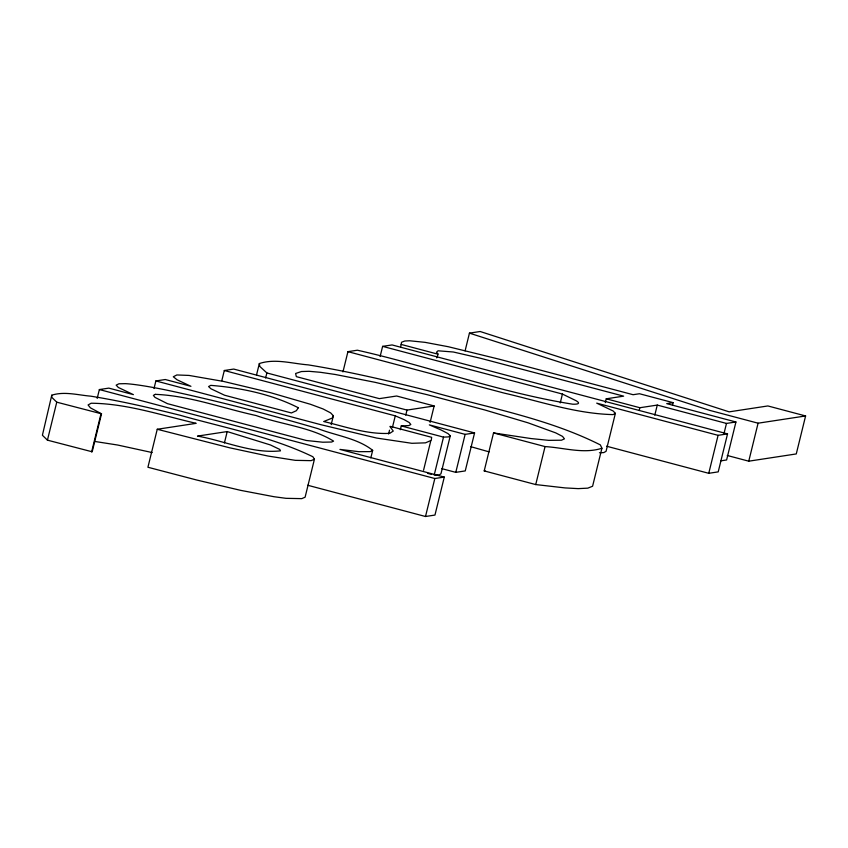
<?xml version="1.0" encoding="UTF-8"?>
<svg xmlns="http://www.w3.org/2000/svg" width="848" height="848" viewBox="0 0 848 848"><rect width="100%" height="100%" fill="white"/><g stroke="black" fill="none" stroke-linecap="round" stroke-linejoin="round"><path stroke-width="1.27" d="M51.77 395.189L51.728 397.267L56.763 402.175L101.516 413.813L92.188 451.793L47.435 440.154L42.4 435.257L51.77 395.189C64.342 391.161 77.931 395.073 90.715 396.164C120.766 400.977 150.425 407.909 179.956 415.213C224.487 427.869 270.989 436.497 312.88 456.743L314.428 459.234L305.1 497.214L301.75 498.635L286.03 498.327L273.957 496.705L240.726 490.367L196.969 480.085L147.923 467.248L157.251 429.268L196.164 423.332C161.576 415.372 126.946 403.531 91.16 403.235L88.075 404.962L90.429 407.846L101.516 413.813M400.595 346.97L401.549 342.263L404.772 341.013L409.605 340.769L425.071 342.348L448.391 346.747L499.642 359.319L633.096 394.712L639.477 393.737L673.111 402.662L672.485 405.196M47.435 440.154L56.763 402.175M97.191 398.422L99.364 389.561L108.82 388.119L133.401 394.638L118.349 387.472L116.165 385.151L118.932 383.784L125.377 383.656A81.705 7.123 13.8 0 1 166.134 390.006C217.258 400.818 267.862 414.025 318.011 428.664C336.02 435.702 357.284 438.172 372.685 450.32L370.82 457.92M91.637 451.878L100.965 413.898M154.007 388.543L155.873 380.943L165.275 379.512L190.938 386.317L177.073 379.777L173.299 376.756L176.85 374.954L189.04 375.431L223.363 381.399L270.427 392.656L310.538 404.316L323.13 408.98L330.667 412.912L333.359 415.774L331.186 424.636M221.816 380.635L224.307 370.512L233.751 369.071L474.573 432.936L465.245 470.916L455.789 472.357L441.734 468.626M224.413 442.963L227.211 431.568L270.448 444.967L279.766 449.44L280.487 450.85C252.534 453.956 224.752 440.896 197.499 436.095L227.211 431.568M256.531 374.943L259.34 363.548C275.049 358.301 292.178 363.633 308.195 364.873C348.411 371.392 388.077 380.816 427.615 390.568C485.385 407.316 546.335 417.693 600.352 444.914L601.921 448.253L592.593 486.233L587.823 488.151L578.209 488.628L565.107 487.918L535.735 484.568L484.208 470.905L493.536 432.925L531.007 438.554L548.73 440.356L561.482 440.207L564.45 438.851L562.531 436.402L555.726 432.883L528.039 422.823L484.908 409.997L427.042 394.659L375.06 382.321L335.299 374.487L320.385 372.293L309.001 371.297L301.422 371.541L295.613 373.502L296.334 376.639L379.342 398.645L396.631 396.005L434.144 405.959L430.106 422.421M265.615 377.996L266.866 372.94L259.817 366.442L259.34 363.548M342.952 371.912L347.934 351.655L357.379 350.213C429.448 366.4 499.61 392.56 572.654 404.189A73.076 6.371 13.8 0 0 576.131 400.744L562.425 394.055L382.618 346.366L380.127 356.499M388.596 433.996L389.529 430.19M392.476 427.244L395.274 415.849L224.307 370.512M400.33 429.713L401.263 425.919L408.778 425.579L410.814 424.53L409.255 422.537L404.093 419.633L395.274 415.849M405.757 415.16L406.998 410.093L434.144 405.959M436.72 357.898L438.204 354.019L436.466 352.249L438.034 350.796L453.351 352.005L480.763 358.333L623.64 396.154L606.246 398.804L605.313 402.609M423.555 470.237L430.71 441.108M450.288 435.787L448.634 436.89L443.515 437.123L434.187 475.103L439.306 474.869L440.96 473.767L450.288 435.787L448.009 433.604L441.225 430.053L429.332 424.88L465.128 434.367L474.573 432.936M465.096 350.86L469.442 333.137L480.148 331.504L729.163 411.852L767.875 405.948L805.6 415.955L796.272 453.934L748.763 461.185L727.255 455.482M425.505 516.496L434.833 478.516L444.288 477.074L434.96 515.065L425.505 516.496L307.707 485.257M455.789 472.357L465.128 434.367M535.735 484.568L545.063 446.589C563.75 447.67 583.678 454.178 601.921 448.253M560.252 402.917L562.425 394.055M606.543 446.207L708.758 473.311L718.214 471.87L727.542 433.89L718.086 435.331L596.706 403.139L613.157 410.994L615.383 413.347L606.055 451.337L603.755 452.588L599.441 452.758M639.254 410.262L639.88 407.729L657.274 405.079L726.482 423.428L735.937 421.986L726.609 459.966L720.694 460.867M654.783 415.202L657.274 405.079M708.758 473.311L718.086 435.331M723.991 433.551L726.482 423.428M748.763 461.185L758.091 423.194L805.6 415.955M333.359 415.774L332.331 418.011L323.745 421.53C345.422 426.639 367.195 434.589 389.751 433.349L393.249 431.06L389.91 426.48L390.462 426.396L431.643 437.314L431.272 440.345L425.495 442.847L411.863 443.303L376.66 438.066L320.597 424.625L155.873 380.943M615.383 413.347L613.083 414.608C575.983 413.75 540.144 401.38 504.231 393.112L347.934 351.655M372.685 450.32L370.247 451.624L358.927 451.687L339.942 449.408L444.288 477.074M314.428 459.234L311.078 460.655L295.358 460.347L268.053 456.044L229.691 447.808L157.251 429.268M382.618 346.366L392.073 344.935L727.542 433.89M673.111 402.662L666.729 403.637L735.937 421.986M484.208 470.905L485.067 470.767M95.135 441.511L117.66 445.03L152.174 452.556M758.091 423.194L710.009 410.453L469.442 333.137M401.21 344.436L437.653 354.093M606.246 398.804L639.88 407.729M493.536 432.925L545.063 446.589M266.866 372.94L406.998 410.093M401.263 425.919L443.515 437.123M427.784 473.407L431.632 474.424M99.364 389.561L434.833 478.516M470.651 446.642L489.137 451.878M298.326 407.761L296.365 410.708L291.405 412.955L224.572 395.232L210.982 388.797L208.587 386.561L210.77 385.363C240.546 387.706 271.678 394.172 298.326 407.761M155.311 394.352L153.382 395.401L155.036 397.415L167.459 403.669L306.308 440.483L322.749 442.211L331.61 442.031L333.593 441.119C310.654 426.968 281.356 424.594 256.16 415.541C222.727 408.301 189.719 395.698 155.311 394.352"/></g></svg>
